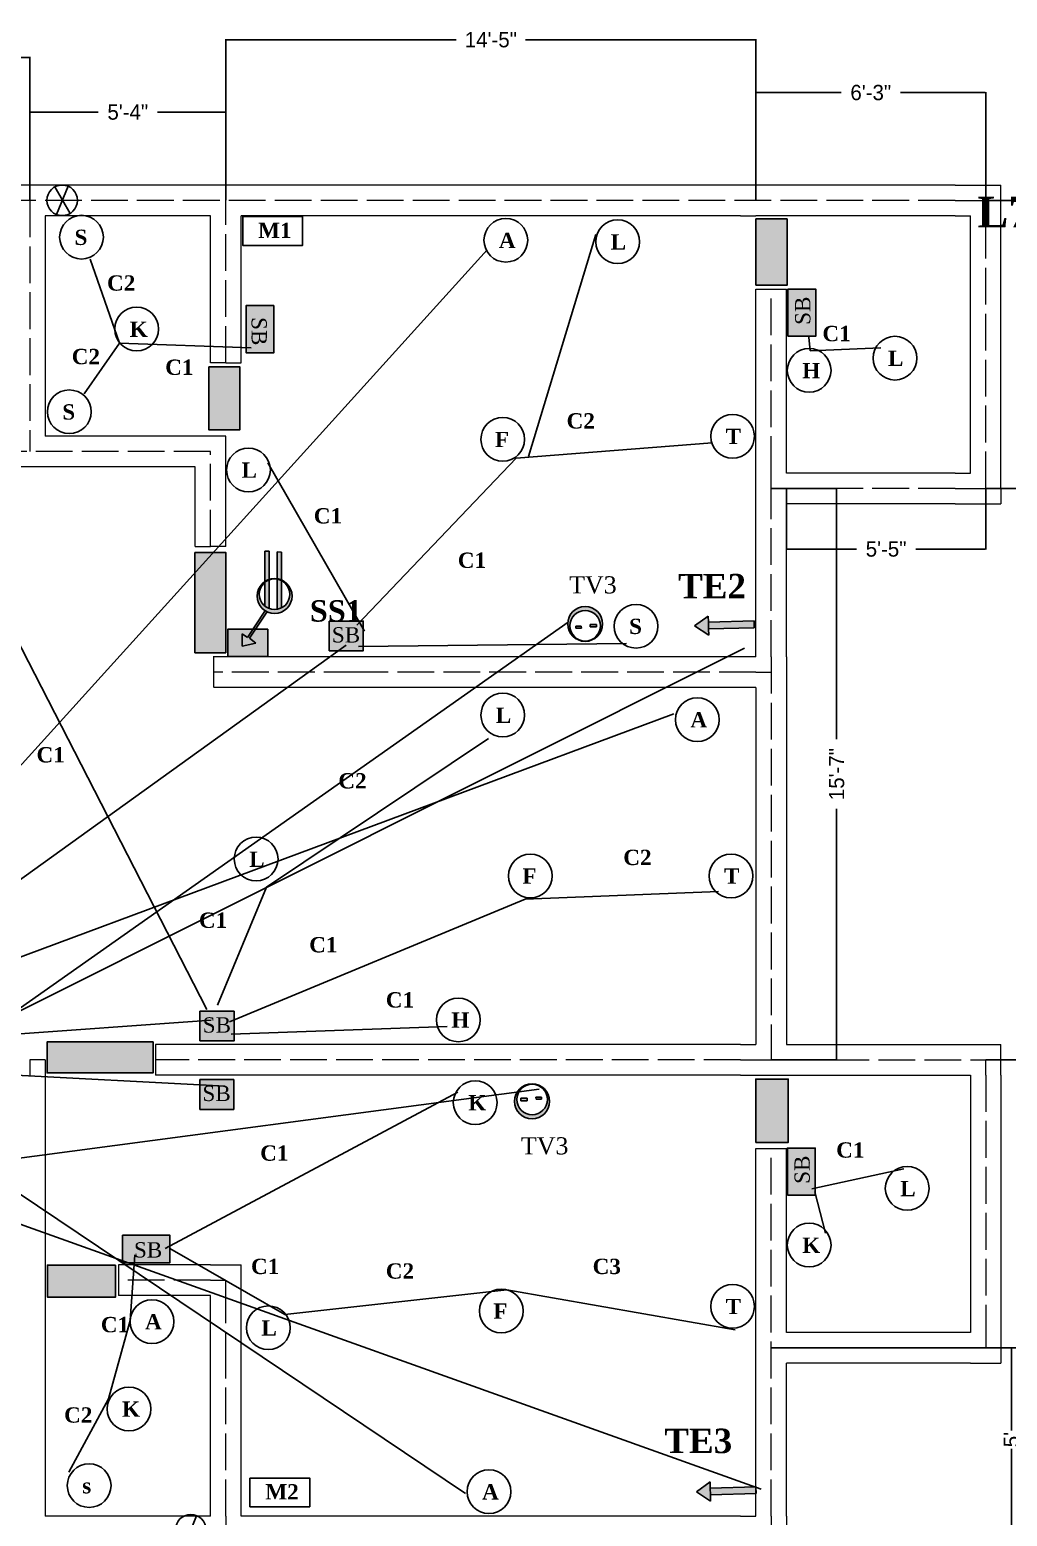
# Model space of a CAD drawing. Header units: inches. Extents: x -122 to 1455, y -263 to 499.
# Drawn here: x 707.2 to 1026.3, y 14.1 to 499.3 of the extents above; entities that cross this region are included whole.
import ezdxf

# ---------------------------------------------------------------- set-up
doc = ezdxf.new("R2010")
doc.units = ezdxf.units.IN
doc.header["$MEASUREMENT"] = 0
doc.linetypes.add('ACAD_ISO02W100', pattern=[15, 12, -3])
doc.layers.get('Defpoints').update_dxf_attribs({"lineweight": 5})
doc.layers.add('door', color=5, linetype='Continuous', lineweight=5)
doc.layers.add('wall', color=7, linetype='Continuous', lineweight=5)
doc.dimstyles.get("Standard").update_dxf_attribs({"dimtxt": 5, "dimasz": 0.18, "dimexe": 0.18, "dimexo": 0.0625, "dimgap": 0.09, "dimtad": 0, "dimdec": 0, "dimzin": 0, "dimdsep": 46, "dimlunit": 4, "dimtxsty": 'Standard', "dimcen": 0.09, "dimadec": 0, "dimazin": 0, "dimtfac": 1, "dimtdec": 0, "dimtofl": 0, "dimtmove": 0, "dimatfit": 3, "dimfxl": 1, "dimtolj": 1, "dimtzin": 0, "dimarcsym": 0})

# ---------------------------------------------------------------- blocks, each defined once
blk = doc.blocks.new('*D3')
at = {"color": 0, "lineweight": -2}
for p, q in [((637.25, 443.7), (637.25, 490.48)), ((637.43, 490.3), (661.32, 490.3)), ((707.07, 490.3), (683.17, 490.3)), ((707.25, 443.7), (707.25, 490.48))]:
    blk.add_line(p, q, dxfattribs=at)
at = {"color": 0}
for points in [[(637.43, 490.33), (637.43, 490.27), (637.25, 490.3)], [(707.07, 490.33), (707.07, 490.27), (707.25, 490.3)]]:
    blk.add_solid(points, dxfattribs=at)
at = {"layer": 'Defpoints', "color": 0}
for p in [(707.25, 490.3), (637.25, 443.64), (707.25, 443.64)]:
    blk.add_point(p, dxfattribs=at)
at = {"color": 0, "insert": (672.25, 490.3), "char_height": 5, "attachment_point": 5}
blk.add_mtext('\\A1;5\'-10"', dxfattribs=at)
blk = doc.blocks.new('*D4')
at = {"color": 0, "lineweight": -2}
for p, q in [((707.25, 443.76), (707.25, 472.63)), ((707.43, 472.45), (729.57, 472.45)), ((771.07, 472.45), (748.92, 472.45)), ((771.25, 443.7), (771.25, 472.63))]:
    blk.add_line(p, q, dxfattribs=at)
at = {"color": 0}
for points in [[(707.43, 472.48), (707.43, 472.42), (707.25, 472.45)], [(771.07, 472.48), (771.07, 472.42), (771.25, 472.45)]]:
    blk.add_solid(points, dxfattribs=at)
at = {"layer": 'Defpoints', "color": 0}
for p in [(771.25, 472.45), (707.25, 443.7), (771.25, 443.64)]:
    blk.add_point(p, dxfattribs=at)
at = {"color": 0, "insert": (739.25, 472.45), "char_height": 5, "attachment_point": 5}
blk.add_mtext('\\A1;5\'-4"', dxfattribs=at)
blk = doc.blocks.new('*D5')
at = {"color": 0, "lineweight": -2}
for p, q in [((771.25, 443.7), (771.25, 496.25)), ((771.43, 496.07), (846.41, 496.07)), ((944.07, 496.07), (869.09, 496.07)), ((944.25, 443.7), (944.25, 496.25))]:
    blk.add_line(p, q, dxfattribs=at)
at = {"color": 0}
for points in [[(771.43, 496.1), (771.43, 496.04), (771.25, 496.07)], [(944.07, 496.1), (944.07, 496.04), (944.25, 496.07)]]:
    blk.add_solid(points, dxfattribs=at)
at = {"layer": 'Defpoints', "color": 0}
for p in [(944.25, 496.07), (771.25, 443.64), (944.25, 443.64)]:
    blk.add_point(p, dxfattribs=at)
at = {"color": 0, "insert": (857.75, 496.07), "char_height": 5, "attachment_point": 5}
blk.add_mtext('\\A1;14\'-5"', dxfattribs=at)
blk = doc.blocks.new('*D6')
at = {"color": 0, "lineweight": -2}
for p, q in [((944.25, 443.76), (944.25, 479)), ((944.43, 478.82), (972.07, 478.82)), ((1019.07, 478.82), (991.42, 478.82)), ((1019.25, 443.7), (1019.25, 479))]:
    blk.add_line(p, q, dxfattribs=at)
at = {"color": 0}
for points in [[(944.43, 478.85), (944.43, 478.79), (944.25, 478.82)], [(1019.07, 478.85), (1019.07, 478.79), (1019.25, 478.82)]]:
    blk.add_solid(points, dxfattribs=at)
at = {"layer": 'Defpoints', "color": 0}
for p in [(1019.25, 478.82), (944.25, 443.7), (1019.25, 443.64)]:
    blk.add_point(p, dxfattribs=at)
at = {"color": 0, "insert": (981.75, 478.82), "char_height": 5, "attachment_point": 5}
blk.add_mtext('\\A1;6\'-3"', dxfattribs=at)
blk = doc.blocks.new('*D7')
at = {"color": 0, "lineweight": -2}
for p, q in [((1019.31, 443.64), (1067.4, 443.64)), ((1067.22, 443.46), (1067.22, 407.56)), ((1067.22, 349.82), (1067.22, 385.72)), ((1019.31, 349.64), (1067.4, 349.64))]:
    blk.add_line(p, q, dxfattribs=at)
at = {"color": 0}
for points in [[(1067.19, 443.46), (1067.25, 443.46), (1067.22, 443.64)], [(1067.19, 349.82), (1067.25, 349.82), (1067.22, 349.64)]]:
    blk.add_solid(points, dxfattribs=at)
at = {"layer": 'Defpoints', "color": 0}
for p in [(1019.25, 443.64), (1019.25, 349.64), (1067.22, 349.64)]:
    blk.add_point(p, dxfattribs=at)
at = {"color": 0, "insert": (1067.22, 396.64), "char_height": 5, "attachment_point": 5, "rotation": 90}
blk.add_mtext('\\A1;7\'-10"', dxfattribs=at)
blk = doc.blocks.new('*D8')
at = {"color": 0, "lineweight": -2}
for p, q in [((954.25, 349.58), (954.25, 329.64)), ((1019.25, 349.58), (1019.25, 329.64)), ((954.43, 329.82), (977.07, 329.82)), ((1019.07, 329.82), (996.42, 329.82))]:
    blk.add_line(p, q, dxfattribs=at)
at = {"color": 0}
for points in [[(954.43, 329.85), (954.43, 329.79), (954.25, 329.82)], [(1019.07, 329.85), (1019.07, 329.79), (1019.25, 329.82)]]:
    blk.add_solid(points, dxfattribs=at)
at = {"layer": 'Defpoints', "color": 0}
for p in [(954.25, 349.64), (1019.25, 349.64), (954.25, 329.82)]:
    blk.add_point(p, dxfattribs=at)
at = {"color": 0, "insert": (986.75, 329.82), "char_height": 5, "attachment_point": 5}
blk.add_mtext('\\A1;5\'-5"', dxfattribs=at)
blk = doc.blocks.new('*D9')
at = {"color": 0, "lineweight": -2}
for p, q in [((949.31, 349.64), (970.78, 349.64)), ((970.6, 349.46), (970.6, 267.73)), ((970.6, 163.32), (970.6, 245.05)), ((949.31, 163.14), (970.78, 163.14))]:
    blk.add_line(p, q, dxfattribs=at)
at = {"color": 0}
for points in [[(970.57, 349.46), (970.63, 349.46), (970.6, 349.64)], [(970.57, 163.32), (970.63, 163.32), (970.6, 163.14)]]:
    blk.add_solid(points, dxfattribs=at)
at = {"layer": 'Defpoints', "color": 0}
for p in [(949.25, 349.64), (949.25, 163.14), (970.6, 163.14)]:
    blk.add_point(p, dxfattribs=at)
at = {"color": 0, "insert": (970.6, 256.39), "char_height": 5, "attachment_point": 5, "rotation": 90}
blk.add_mtext('\\A1;15\'-7"', dxfattribs=at)
blk = doc.blocks.new('*D10')
at = {"color": 0, "lineweight": -2}
for p, q in [((1019.31, 163.14), (1065.35, 163.14)), ((1065.17, 162.96), (1065.17, 127.06)), ((1065.17, 69.32), (1065.17, 105.22)), ((1019.31, 69.14), (1065.35, 69.14))]:
    blk.add_line(p, q, dxfattribs=at)
at = {"color": 0}
for points in [[(1065.14, 162.96), (1065.2, 162.96), (1065.17, 163.14)], [(1065.14, 69.32), (1065.2, 69.32), (1065.17, 69.14)]]:
    blk.add_solid(points, dxfattribs=at)
at = {"layer": 'Defpoints', "color": 0}
for p in [(1019.25, 163.14), (1019.25, 69.14), (1065.17, 69.14)]:
    blk.add_point(p, dxfattribs=at)
at = {"color": 0, "insert": (1065.17, 116.14), "char_height": 5, "attachment_point": 5, "rotation": 90}
blk.add_mtext('\\A1;7\'-10"', dxfattribs=at)
blk = doc.blocks.new('*D15')
at = {"color": 0, "lineweight": -2}
for p, q in [((949.31, 69.14), (1027.84, 69.14)), ((1027.66, 68.96), (1027.66, 42.15)), ((1027.66, 9.32), (1027.66, 36.13)), ((949.31, 9.14), (1027.84, 9.14))]:
    blk.add_line(p, q, dxfattribs=at)
at = {"color": 0}
for points in [[(1027.63, 68.96), (1027.69, 68.96), (1027.66, 69.14)], [(1027.63, 9.32), (1027.69, 9.32), (1027.66, 9.14)]]:
    blk.add_solid(points, dxfattribs=at)
at = {"layer": 'Defpoints', "color": 0}
for p in [(949.25, 69.14), (949.25, 9.14), (1027.66, 9.14)]:
    blk.add_point(p, dxfattribs=at)
at = {"color": 0, "insert": (1027.66, 39.14), "char_height": 5, "attachment_point": 5, "rotation": 90}
blk.add_mtext("\\A1;5'", dxfattribs=at)

msp = doc.modelspace()

# ---------------------------------------------------------------- hatches: boundary and pattern name
h = msp.add_hatch(color=256)
h.set_gradient(color1=(32, 223, 201), color2=(121, 236, 222), one_color=1, tint=0.7, name='CYLINDER')
h.paths.add_polyline_path([(944.24, 415.95), (954.43, 415.95), (954.43, 437.62), (944.24, 437.62)])
h = msp.add_hatch(color=256)
h.set_gradient(color1=(198, 57, 120), color2=(221, 136, 174), one_color=1, tint=0.7, name='INVCYLINDER')
h.paths.add_polyline_path([(963.61, 134.28), (954.53, 134.28), (954.53, 118.88), (963.61, 118.88)])
h.paths.add_polyline_path([(963.8, 414.67), (954.72, 414.67), (954.72, 399.27), (963.8, 399.27)])
h.paths.add_polyline_path([(955.78, 402.3), (955.78, 412.96), (963.39, 412.96), (963.39, 402.3)], flags=24)
h = msp.add_hatch(color=256)
h.set_gradient(color1=(198, 57, 120), color2=(221, 136, 174), one_color=1, tint=0.7, name='INVCYLINDER')
h.paths.add_polyline_path([(786.95, 409.29), (777.86, 409.29), (777.86, 393.89), (786.95, 393.89)])
h.paths.add_polyline_path([(785.89, 406.26), (785.89, 395.6), (778.27, 395.6), (778.27, 406.26)], flags=24)
h = msp.add_hatch(color=256)
h.set_gradient(color1=(32, 223, 201), color2=(121, 236, 222), one_color=1, tint=0.7, name='CYLINDER')
h.paths.add_polyline_path([(775.78, 389.32), (765.75, 389.32), (765.75, 368.73), (775.78, 368.73)])
h = msp.add_hatch(color=256)
h.set_gradient(color1=(32, 223, 201), color2=(121, 236, 222), one_color=1, tint=0.7, name='CYLINDER')
h.paths.add_polyline_path([(761.16, 295.98), (771.22, 295.98), (771.22, 328.74), (761.16, 328.74)])
h = msp.add_hatch(color=256)
h.set_gradient(color1=(171, 49, 180), color2=(203, 95, 211), one_color=1, tint=0.6, name='CURVED')
h.paths.add_polyline_path([(788.02, 310.18, 0.074431), (789.42, 310.65), (789.42, 319.53, 0.074431), (788.02, 320)])
h.paths.add_polyline_path([(783.94, 311.27, 0.082084), (785.34, 310.44), (785.34, 319.74, 0.082084), (783.94, 318.91)])
h.paths.add_polyline_path([(783.94, 319.19, -0.068777), (785.34, 319.88), (785.34, 329.14), (783.94, 329.14)])
h.paths.add_polyline_path([(789.42, 328.77), (788.02, 328.96), (788.02, 320.11, -0.064124), (789.42, 319.7)])
h = msp.add_hatch(color=256)
h.set_gradient(color1=(89, 153, 104), color2=(126, 180, 139), one_color=1, tint=0.6, name='CURVED')
h.paths.add_polyline_path([(792.85, 314.47, 1), (781.44, 314.47, 1)])
h.paths.add_polyline_path([(782.16, 315.09, -1), (792.14, 315.09, -1)], flags=16)
h = msp.add_hatch(color=256)
h.set_gradient(color1=(198, 57, 120), color2=(221, 136, 174), one_color=1, tint=0.7, name='INVCYLINDER')
h.paths.add_polyline_path([(816.09, 306.31), (804.97, 306.31), (804.97, 296.61), (816.09, 296.61)])
h.paths.add_polyline_path([(796.9, 314.89), (815.77, 314.89), (815.77, 304.21), (796.9, 304.21)], flags=9)
h.paths.add_polyline_path([(805.14, 305.58), (815.81, 305.58), (815.81, 297.97), (805.14, 297.97)], flags=24)
h = msp.add_hatch(color=256)
h.set_gradient(color1=(89, 153, 104), color2=(126, 180, 139), one_color=1, tint=0.6, name='CURVED')
h.paths.add_polyline_path([(882.82, 305.41, 1), (894.23, 305.41, 1)])
h.paths.add_polyline_path([(893.52, 304.79, -1), (883.54, 304.79, -1)], flags=16)
h = msp.add_hatch(color=256)
h.set_gradient(color1=(153, 114, 76), color2=(171, 128, 84), one_color=1, tint=0.5, name='INVCYLINDER')
h.paths.add_polyline_path([(781.06, 299.16), (778.96, 300.72), (784.58, 309.28), (784.64, 309.35, -0.02701), (784.1, 309.65), (783.98, 309.54), (778.35, 300.98), (776.59, 302.18), (776.59, 298.12)])
h = msp.add_hatch(color=256)
h.set_gradient(color1=(47, 162, 26), color2=(102, 226, 80), one_color=1, tint=0.6, name='CURVED')
h.paths.add_polyline_path([(781.06, 299.16), (778.96, 300.72), (780.9, 303.67), (780.12, 303.67), (778.35, 300.98), (776.59, 302.18), (776.59, 298.12)])
h.paths.add_polyline_path([(780.12, 303.67), (780.9, 303.67), (784.58, 309.28), (784.64, 309.35, -0.02701), (784.1, 309.65), (783.98, 309.54)])
h = msp.add_hatch(color=256)
h.set_gradient(color1=(255, 255, 255), color2=(230, 230, 230), one_color=1, tint=0.9, name='INVCYLINDER')
h.paths.add_polyline_path([(943.74, 304.15), (943.68, 306.37), (928.76, 305.97), (928.83, 303.74)])
h.paths.add_polyline_path([(924.24, 304.72), (928.88, 301.74), (928.83, 303.74), (928.76, 305.97), (928.71, 307.96)])
h = msp.add_hatch(color=256)
h.set_gradient(color1=(100, 112, 130), color2=(140, 150, 166), one_color=1, tint=0.6, name='CURVED')
h.paths.add_polyline_path([(776.59, 302.18), (778.35, 300.98), (780.12, 303.67), (771.89, 303.67), (771.89, 294.74), (784.92, 294.74), (784.92, 303.67), (780.9, 303.67), (778.96, 300.72), (781.06, 299.16), (776.59, 298.12)])
h = msp.add_hatch(color=256)
h.set_gradient(color1=(153, 114, 76), color2=(205, 179, 152), one_color=1, tint=0.7, name='CURVED')
h.paths.add_polyline_path([(776.59, 298.12), (776.59, 302.18), (778.35, 300.98), (780.12, 303.67), (771.89, 303.67), (771.89, 294.74), (784.92, 294.74), (784.92, 303.67), (780.9, 303.67), (778.96, 300.72), (781.06, 299.16)])
h = msp.add_hatch(color=256)
h.set_gradient(color1=(57, 28, 202), color2=(101, 75, 231), one_color=1, tint=0.6, name='CURVED')
h.paths.add_polyline_path([(885.47, 304.69), (885.47, 304.04), (887.34, 304.04), (887.23, 304.69)])
h.paths.add_polyline_path([(892.2, 304.41), (892.25, 305.24), (890.14, 305.24), (890.14, 304.41)])
h = msp.add_hatch(color=256)
h.set_gradient(color1=(49, 209, 21), color2=(94, 237, 69), one_color=1, tint=0.6, name='CURVED')
h.paths.add_polyline_path([(887.34, 304.04), (887.23, 304.69), (885.47, 304.69), (885.47, 304.04)])
h.paths.add_polyline_path([(892.2, 304.41), (892.25, 305.24), (890.14, 305.24), (890.14, 304.41)])
h = msp.add_hatch(color=256)
h.set_gradient(color1=(198, 57, 120), color2=(221, 136, 174), one_color=1, tint=0.7, name='INVCYLINDER')
h.paths.add_polyline_path([(762.81, 178.97), (762.81, 169.27), (773.94, 169.27), (773.94, 178.97)])
h.paths.add_polyline_path([(773.85, 156.64), (762.73, 156.64), (762.73, 146.93), (773.85, 146.93)])
h.paths.add_polyline_path([(762.99, 178.24), (773.66, 178.24), (773.66, 170.63), (762.99, 170.63)], flags=24)
h.paths.add_polyline_path([(762.9, 155.91), (773.57, 155.91), (773.57, 148.3), (762.9, 148.3)], flags=24)
h = msp.add_hatch(color=256)
h.set_gradient(color1=(32, 223, 201), color2=(121, 236, 222), one_color=1, tint=0.7, name='CYLINDER')
h.paths.add_polyline_path([(747.48, 158.86), (747.48, 168.96), (712.89, 168.96), (712.89, 158.86)])
h = msp.add_hatch(color=256)
h.set_gradient(color1=(32, 223, 201), color2=(121, 236, 222), one_color=1, tint=0.7, name='CYLINDER')
h.paths.add_polyline_path([(944.18, 136.13), (954.82, 136.13), (954.82, 156.83), (944.18, 156.83)])
h = msp.add_hatch(color=256)
h.set_gradient(color1=(89, 153, 104), color2=(126, 180, 139), one_color=1, tint=0.6, name='CURVED')
h.paths.add_polyline_path([(876.91, 149.55, 1), (865.5, 149.55, 1)])
h.paths.add_polyline_path([(866.22, 150.17, -1), (876.2, 150.17, -1)], flags=16)
h = msp.add_hatch(color=256)
h.set_gradient(color1=(57, 28, 202), color2=(101, 75, 231), one_color=1, tint=0.6, name='CURVED')
h.paths.add_polyline_path([(874.27, 150.27), (874.27, 150.93), (872.4, 150.93), (872.5, 150.27)])
h.paths.add_polyline_path([(867.54, 150.55), (867.49, 149.73), (869.59, 149.73), (869.59, 150.55)])
h = msp.add_hatch(color=256)
h.set_gradient(color1=(49, 209, 21), color2=(94, 237, 69), one_color=1, tint=0.6, name='CURVED')
h.paths.add_polyline_path([(872.4, 150.93), (872.5, 150.27), (874.27, 150.27), (874.27, 150.93)])
h.paths.add_polyline_path([(867.54, 150.55), (867.49, 149.73), (869.59, 149.73), (869.59, 150.55)])
h = msp.add_hatch(color=256)
h.set_gradient(color1=(198, 57, 120), color2=(221, 136, 174), one_color=1, tint=0.7, name='INVCYLINDER')
h.paths.add_polyline_path([(737.52, 96.81), (752.92, 96.81), (752.92, 105.89), (737.52, 105.89)])
h.paths.add_polyline_path([(740.55, 104.83), (751.21, 104.83), (751.21, 97.22), (740.55, 97.22)], flags=24)
h = msp.add_hatch(color=256)
h.set_gradient(color1=(32, 223, 201), color2=(121, 236, 222), one_color=1, tint=0.7, name='CYLINDER')
h.paths.add_polyline_path([(713.02, 96.13), (713.02, 85.67), (735.28, 85.67), (735.28, 96.13)])
h = msp.add_hatch(color=256)
h.set_gradient(color1=(255, 255, 255), color2=(230, 230, 230), one_color=1, tint=0.9, name='INVCYLINDER')
h.paths.add_polyline_path([(944.32, 21.5), (944.26, 23.73), (929.34, 23.32), (929.4, 21.1)])
h.paths.add_polyline_path([(924.82, 22.08), (929.46, 19.1), (929.4, 21.1), (929.34, 23.32), (929.29, 25.32)])

# ---------------------------------------------------------------- linework, layer by layer
for p, q in [((715.48, 448.05), (720.44, 439.4)), ((719.74, 448.27), (716, 439.03)), ((785.34, 329.14), (783.94, 329.14)), ((783.94, 329.14), (783.94, 311.27)), ((785.34, 310.44), (785.34, 329.14)), ((788.02, 310.18), (788.02, 328.96)), ((788.02, 328.96), (789.42, 328.77)), ((789.42, 310.65), (789.42, 328.77)), ((778.35, 300.98), (783.98, 309.54)), ((784.58, 309.28), (778.96, 300.72)), ((783.98, 309.54), (784.1, 309.65)), ((784.58, 309.28), (784.64, 309.35)), ((784.58, 309.28), (784.58, 309.28)), ((804.97, 306.31), (804.97, 296.61)), ((924.24, 304.72), (928.71, 307.96)), ((928.76, 305.97), (928.71, 307.96)), ((776.59, 298.12), (776.59, 302.18)), ((776.59, 302.18), (778.35, 300.98)), ((885.47, 304.04), (885.47, 304.69)), ((885.47, 304.69), (887.23, 304.69)), ((885.47, 304.04), (887.34, 304.04)), ((887.23, 304.69), (887.34, 304.04)), ((890.14, 304.41), (890.14, 305.24)), ((890.14, 305.24), (892.25, 305.24)), ((890.14, 304.41), (892.2, 304.41)), ((892.25, 305.24), (892.2, 304.41)), ((928.88, 301.74), (924.24, 304.72)), ((928.83, 303.74), (928.88, 301.74)), ((781.06, 299.16), (776.59, 298.12)), ((778.96, 300.72), (781.06, 299.16)), ((762.81, 178.97), (762.81, 169.27)), ((762.73, 156.64), (762.73, 146.93)), ((867.49, 149.73), (867.54, 150.55)), ((869.59, 150.55), (867.54, 150.55)), ((869.59, 150.55), (869.59, 149.73)), ((874.27, 150.93), (872.4, 150.93)), ((872.5, 150.27), (872.4, 150.93)), ((874.27, 150.93), (874.27, 150.27)), ((869.59, 149.73), (867.49, 149.73)), ((874.27, 150.27), (872.5, 150.27)), ((924.82, 22.08), (929.29, 25.32)), ((929.34, 23.32), (929.29, 25.32)), ((929.46, 19.1), (924.82, 22.08)), ((929.4, 21.1), (929.46, 19.1)), ((761.72, 14.3), (757.97, 5.06))]:
    msp.add_line(p, q)
at = {"color": 1}
for p, q in [((870, 360), (892, 432.5)), ((736.5, 397), (727, 424.5)), ((725, 380.5), (736.5, 397)), ((779.5, 395.5), (736.5, 397)), ((962, 394.5), (985, 395.5)), ((866, 359.5), (930, 364.5)), ((814, 305), (866, 359.5)), ((816.5, 303), (785, 358)), ((765, 179.5), (702.5, 301.5)), ((810.5, 298.5), (626.5, 166)), ((814.5, 298), (902, 299)), ((784.5, 219.5), (857, 268)), ((768.5, 181), (784.5, 219.5)), ((772.5, 175.5), (869, 215.5)), ((869, 215.5), (932, 218)), ((766.5, 176), (625.5, 166)), ((771, 154.5), (630.5, 162)), ((751.5, 101.5), (847, 152.5)), ((962.5, 121), (992.5, 127.5)), ((963.5, 120), (967, 106.5)), ((741.5, 99.5), (740, 78)), ((753, 101.5), (790.5, 80)), ((790.5, 80), (863, 88)), ((863, 88), (937.5, 75)), ((740, 78), (733, 52.5)), ((733, 52.5), (720, 28.5))]:
    msp.add_line(p, q, dxfattribs=at)
at = {"color": 92}
for p, q in [((623.5, 170), (856.5, 427.5)), ((961.5, 399), (962, 394.5)), ((736.5, 397), (725, 380.5)), ((632.5, 170), (917.5, 276)), ((628.5, 170), (849.5, 21.5)), ((773, 171.5), (843.5, 174))]:
    msp.add_line(p, q, dxfattribs=at)
at = {"color": 6}
for p, q in [((626, 125), (883, 306)), ((628, 121), (873.5, 153.5))]:
    msp.add_line(p, q, dxfattribs=at)
at = {"color": 5}
for p, q in [((629, 141.5), (940.5, 297.5)), ((627, 137), (946, 23))]:
    msp.add_line(p, q, dxfattribs=at)
for points in [[(776.75, 438.35), (796.29, 438.35), (796.29, 428.97), (776.75, 428.97)], [(944.24, 415.95), (954.43, 415.95), (954.43, 437.62), (944.24, 437.62)], [(954.72, 399.27), (954.72, 414.67), (963.8, 414.67), (963.8, 399.27)], [(786.95, 409.29), (786.95, 393.89), (777.86, 393.89), (777.86, 409.29)], [(765.75, 389.32), (775.78, 389.32), (775.78, 368.73), (765.75, 368.73)], [(761.16, 328.74), (771.22, 328.74), (771.22, 295.98), (761.16, 295.98)], [(943.74, 304.15), (928.83, 303.74), (928.76, 305.97), (943.68, 306.37)], [(784.92, 294.74), (771.89, 294.74), (771.89, 303.67), (784.92, 303.67)], [(747.48, 168.96), (712.89, 168.96), (712.89, 158.86), (747.48, 158.86)], [(944.18, 136.13), (954.82, 136.13), (954.82, 156.83), (944.18, 156.83)], [(954.53, 118.88), (954.53, 134.28), (963.61, 134.28), (963.61, 118.88)], [(737.52, 105.89), (752.92, 105.89), (752.92, 96.81), (737.52, 96.81)], [(735.28, 96.13), (713.02, 96.13), (713.02, 85.67), (735.28, 85.67)], [(779.1, 26.59), (798.64, 26.59), (798.64, 17.21), (779.1, 17.21)], [(944.32, 21.5), (929.4, 21.1), (929.34, 23.32), (944.26, 23.73)]]:
    msp.add_lwpolyline(points, close=True)
for points in [[(804.97, 306.31), (816.09, 306.31), (816.09, 296.61), (804.97, 296.61)], [(762.81, 178.97), (773.94, 178.97), (773.94, 169.27), (762.81, 169.27)], [(762.73, 156.64), (773.85, 156.64), (773.85, 146.93), (762.73, 146.93)]]:
    msp.add_lwpolyline(points)
for centre, radius in [((717.84, 443.66), 4.99), ((724.14, 431.64), 7.14), ((862.64, 430.64), 7.14), ((899.14, 430.14), 7.14), ((742.14, 401.64), 7.14), ((989.64, 392.14), 7.14), ((961.64, 388.14), 7.14), ((720.14, 374.64), 7.14), ((936.64, 366.64), 7.14), ((861.64, 365.64), 7.14), ((778.64, 355.64), 7.14), ((787.15, 314.47), 5.71), ((787.15, 315.09), 4.99), ((888.53, 305.41), 5.71), ((905.14, 304.64), 7.14), ((888.53, 304.79), 4.99), ((861.64, 275.64), 7.14), ((925.14, 274.14), 7.14), ((781.14, 228.64), 7.14), ((870.64, 223.14), 7.14), ((936.14, 223.14), 7.14), ((847.14, 176.14), 7.14), ((852.64, 149.14), 7.14), ((871.21, 149.55), 5.71), ((871.21, 150.17), 4.99), ((993.64, 121.14), 7.14), ((961.64, 102.64), 7.14), ((861.14, 81.14), 7.14), ((936.64, 82.64), 7.14), ((747.14, 77.64), 7.14), ((785.14, 75.64), 7.14), ((739.64, 49.14), 7.14), ((726.64, 24.14), 7.14), ((857.14, 22.14), 7.14), ((759.82, 9.7), 4.99)]:
    msp.add_circle(centre, radius)
at = {"layer": 'door', "color": 0}
for p, q in [((1009.25, 448.64), (1024.25, 448.64)), ((1024.25, 443.64), (1024.25, 448.64)), ((939.25, 438.64), (944.25, 438.64)), ((1009.25, 438.64), (1014.25, 438.64)), ((944.25, 354.64), (944.25, 414.64)), ((944.25, 414.64), (954.25, 414.64)), ((954.25, 354.64), (954.25, 414.64)), ((771.25, 390.64), (776.25, 390.64)), ((1009.25, 354.64), (1014.25, 354.64)), ((1024.25, 349.64), (1024.25, 344.64)), ((1009.25, 344.64), (1024.25, 344.64)), ((761.25, 330.64), (766.25, 330.64)), ((767.25, 294.82), (767.25, 284.82)), ((815.25, 294.64), (767.25, 294.64)), ((944.25, 294.64), (815.25, 294.64)), ((949.25, 294.64), (949.25, 289.64)), ((954.25, 294.64), (954.25, 284.64)), ((954.25, 294.64), (954.25, 168.14)), ((815.25, 284.64), (767.25, 284.64)), ((944.25, 284.64), (815.25, 284.64)), ((944.25, 284.64), (944.25, 168.14)), ((748.25, 168.14), (748.25, 158.14)), ((939.25, 168.14), (944.25, 168.14)), ((954.25, 168.14), (1014.25, 168.14)), ((1014.25, 168.14), (1024.25, 168.14)), ((1024.25, 158.14), (1024.25, 168.14)), ((939.25, 158.14), (944.25, 158.14)), ((944.25, 158.14), (954.25, 158.14)), ((954.25, 158.14), (1014.25, 158.14)), ((1014.25, 158.14), (1014.25, 74.14)), ((1024.25, 158.14), (1024.25, 74.14)), ((944.25, 74.14), (944.25, 134.14)), ((944.25, 134.14), (954.25, 134.14)), ((954.25, 74.14), (954.25, 134.14)), ((712.25, 96.14), (712.25, 86.14)), ((766.25, 96.14), (736.25, 96.14)), ((736.25, 96.14), (736.25, 86.14)), ((766.25, 96.14), (776.25, 96.14)), ((776.25, 62.14), (776.25, 96.14)), ((766.25, 86.14), (736.25, 86.14)), ((766.25, 62.14), (766.25, 86.14)), ((1014.25, 74.14), (954.25, 74.14)), ((1024.25, 74.14), (1024.25, 64.14)), ((1014.25, 64.14), (954.25, 64.14)), ((1014.25, 64.14), (1024.25, 64.14)), ((939.25, 14.14), (944.25, 14.14)), ((954.25, 14.14), (954.25, 4.14))]:
    msp.add_line(p, q, dxfattribs=at)
at = {"layer": 'door', "color": 0, "linetype": 'ACAD_ISO02W100'}
for p, q in [((1009.25, 443.64), (1019.25, 443.64)), ((949.25, 354.64), (949.25, 414.64)), ((949.25, 349.64), (949.25, 354.64)), ((954.25, 349.64), (949.25, 349.64)), ((1009.25, 349.64), (1019.25, 349.64)), ((949.25, 294.64), (949.25, 163.14)), ((815.25, 289.64), (767.25, 289.64)), ((944.25, 289.64), (815.25, 289.64)), ((944.25, 289.64), (949.25, 289.64)), ((939.25, 163.14), (944.25, 163.14)), ((944.25, 163.14), (949.25, 163.14)), ((949.25, 163.14), (954.25, 163.14)), ((954.25, 163.14), (1014.25, 163.14)), ((1014.25, 163.14), (1019.25, 163.14)), ((1019.25, 158.14), (1019.25, 163.14)), ((1019.25, 158.14), (1019.25, 74.14)), ((949.25, 74.14), (949.25, 134.14)), ((766.25, 91.14), (736.25, 91.14)), ((766.25, 91.14), (771.25, 91.14)), ((771.25, 62.14), (771.25, 91.14)), ((1019.25, 74.14), (1019.25, 69.14)), ((954.25, 69.14), (949.25, 69.14)), ((1014.25, 69.14), (954.25, 69.14)), ((1014.25, 69.14), (1019.25, 69.14)), ((771.25, 14.14), (771.25, 9.14)), ((949.25, 14.14), (949.25, 9.14))]:
    msp.add_line(p, q, dxfattribs=at)
at = {"layer": 'wall'}
for p, q in [((1009.25, 448.64), (457.25, 448.64)), ((1024.25, 349.64), (1024.25, 443.64)), ((766.25, 438.64), (712.25, 438.64)), ((712.25, 438.64), (712.25, 366.64)), ((766.25, 390.64), (766.25, 438.64)), ((776.25, 390.64), (776.25, 438.64)), ((939.25, 438.64), (776.25, 438.64)), ((1009.25, 438.64), (944.25, 438.64)), ((1014.25, 354.64), (1014.25, 438.64)), ((771.25, 390.64), (766.25, 390.64)), ((771.25, 366.64), (712.25, 366.64)), ((771.25, 330.64), (771.25, 366.64)), ((761.25, 356.64), (671.25, 356.64)), ((761.25, 330.64), (761.25, 356.64)), ((944.25, 327.64), (944.25, 354.64)), ((944.25, 294.64), (944.25, 354.64)), ((1009.25, 354.64), (954.25, 354.64)), ((954.25, 294.64), (954.25, 344.64)), ((1009.25, 344.64), (954.25, 344.64)), ((771.25, 330.64), (766.25, 330.64)), ((939.25, 168.14), (748.25, 168.14)), ((712.25, 163.14), (707.25, 163.14)), ((707.25, 163.14), (707.25, 158.14)), ((712.25, 163.14), (712.25, 96.14)), ((939.25, 158.14), (748.25, 158.14)), ((771.25, 86.14), (771.25, 91.14)), ((712.25, 86.14), (712.25, 14.14)), ((944.25, 47.14), (944.25, 74.14)), ((944.25, 14.14), (944.25, 74.14)), ((944.25, 14.14), (944.25, 74.14)), ((954.25, 14.14), (954.25, 64.14)), ((766.25, 14.14), (766.25, 62.14)), ((776.25, 14.14), (776.25, 62.14)), ((766.25, 14.14), (712.25, 14.14)), ((939.25, 14.14), (776.25, 14.14))]:
    msp.add_line(p, q, dxfattribs=at)
at = {"layer": 'wall', "color": 0, "linetype": 'ACAD_ISO02W100'}
for p, q in [((1009.25, 443.64), (457.25, 443.64)), ((707.25, 443.64), (707.25, 361.64)), ((771.25, 390.64), (771.25, 443.64)), ((1019.25, 349.64), (1019.25, 443.64)), ((766.25, 361.64), (671.25, 361.64)), ((766.25, 330.64), (766.25, 361.64)), ((949.25, 294.64), (949.25, 349.64)), ((1009.25, 349.64), (954.25, 349.64)), ((939.25, 163.14), (748.25, 163.14)), ((949.25, 14.14), (949.25, 74.14)), ((771.25, 14.14), (771.25, 62.14))]:
    msp.add_line(p, q, dxfattribs=at)

# ---------------------------------------------------------------- texts
at = {"attachment_point": 1}
for s, insert, char_height in [('{\\fTimes New Roman|b1|i0|c0|p18;L7}', (1016.55, 444.82), 10), ('{\\fTimes New Roman|b1|i0|c0|p18;S}', (721.87, 434.09), 5), ('{\\fTimes New Roman|b1|i0|c0|p18;M1}', (781.8, 436.36), 5), ('{\\fTimes New Roman|b1|i0|c0|p18;A}', (860.37, 433.09), 5), ('{\\fTimes New Roman|b1|i0|c0|p18;L}', (896.87, 432.59), 5), ('{\\fTimes New Roman|b1|i0|c0|p18;C2}', (732.47, 419.18), 5), ('{\\fTimes New Roman|b1|i0|c0|p18;K}', (739.87, 404.09), 5), ('{\\fTimes New Roman|b1|i0|c0|p18;C1}', (965.97, 402.68), 5), ('{\\fTimes New Roman|b1|i0|c0|p18;C2}', (720.97, 395.18), 5), ('{\\fTimes New Roman|b1|i0|c0|p18;L}', (987.37, 394.59), 5), ('{\\fTimes New Roman|b1|i0|c0|p18;C1}', (751.47, 391.68), 5), ('{\\fTimes New Roman|b1|i0|c0|p18;H}', (959.37, 390.59), 5), ('{\\fTimes New Roman|b1|i0|c0|p18;S}', (717.87, 377.09), 5), ('{\\fTimes New Roman|b1|i0|c0|p18;C2}', (882.47, 374.18), 5), ('{\\fTimes New Roman|b1|i0|c0|p18;T}', (934.37, 369.09), 5), ('{\\fTimes New Roman|b1|i0|c0|p18;F}', (859.06, 368.09), 5), ('{\\fTimes New Roman|b1|i0|c0|p18;L}', (776.37, 358.09), 5), ('{\\fTimes New Roman|b1|i0|c0|p18;C1}', (799.97, 343.18), 5), ('{\\fTimes New Roman|b1|i0|c0|p18;C1}', (846.97, 328.68), 5), ('{\\fTimes New Roman|b0|i0|c0|p18;TV3}', (883.31, 320.95), 5.6), ('{\\fTimes New Roman|b1|i0|c0|p18;TE2}', (918.86, 321.73), 8), ('{\\fTimes New Roman|b1|i0|c0|p18;SS1}', (798.65, 313.14), 7), ('{\\fTimes New Roman|b1|i0|c0|p18;S}', (902.87, 307.09), 5), ('{\\fTimes New Roman|b1|i0|c0|p18;L}', (859.37, 278.09), 5), ('{\\fTimes New Roman|b1|i0|c0|p18;A}', (922.87, 276.59), 5), ('{\\fTimes New Roman|b1|i0|c0|p18;C1}', (709.47, 265.18), 5), ('{\\fTimes New Roman|b1|i0|c0|p18;C2}', (807.97, 256.68), 5), ('{\\fTimes New Roman|b1|i0|c0|p18;L}', (778.87, 231.09), 5), ('{\\fTimes New Roman|b1|i0|c0|p18;C2}', (900.97, 231.68), 5), ('{\\fTimes New Roman|b1|i0|c0|p18;F}', (868.06, 225.59), 5), ('{\\fTimes New Roman|b1|i0|c0|p18;T}', (933.87, 225.59), 5), ('{\\fTimes New Roman|b1|i0|c0|p18;C1}', (762.47, 211.18), 5), ('{\\fTimes New Roman|b1|i0|c0|p18;C1}', (798.47, 203.18), 5), ('{\\fTimes New Roman|b1|i0|c0|p18;C1}', (823.47, 185.18), 5), ('{\\fTimes New Roman|b1|i0|c0|p18;H}', (844.87, 178.59), 5), ('{\\fTimes New Roman|b1|i0|c0|p18;K}', (850.37, 151.59), 5), ('{\\fTimes New Roman|b0|i0|c0|p18;TV3}', (867.57, 137.84), 5.6), ('{\\fTimes New Roman|b1|i0|c0|p18;C1}', (970.47, 136.18), 5), ('{\\fTimes New Roman|b1|i0|c0|p18;C1}', (782.47, 135.18), 5), ('{\\fTimes New Roman|b1|i0|c0|p18;L}', (991.37, 123.59), 5), ('{\\fTimes New Roman|b1|i0|c0|p18;K}', (959.37, 105.09), 5), ('{\\fTimes New Roman|b1|i0|c0|p18;C1}', (779.47, 98.18), 5), ('{\\fTimes New Roman|b1|i0|c0|p18;C3}', (890.97, 98.18), 5), ('{\\fTimes New Roman|b1|i0|c0|p18;C2}', (823.47, 96.68), 5), ('{\\fTimes New Roman|b1|i0|c0|p18;F}', (858.56, 83.59), 5), ('{\\fTimes New Roman|b1|i0|c0|p18;T}', (934.37, 85.09), 5), ('{\\fTimes New Roman|b1|i0|c0|p18;C1}', (730.47, 79.18), 5), ('{\\fTimes New Roman|b1|i0|c0|p18;A}', (744.87, 80.09), 5), ('{\\fTimes New Roman|b1|i0|c0|p18;L}', (782.87, 78.09), 5), ('{\\fTimes New Roman|b1|i0|c0|p18;C2}', (718.47, 49.68), 5), ('{\\fTimes New Roman|b1|i0|c0|p18;K}', (737.37, 51.59), 5), ('{\\fTimes New Roman|b1|i0|c0|p18;TE3}', (914.36, 42.73), 8), ('{\\fTimes New Roman|b1|i0|c0|p18;s}', (724.37, 26.59), 5), ('{\\fTimes New Roman|b1|i0|c0|p18;M2}', (784.15, 24.6), 5), ('{\\fTimes New Roman|b1|i0|c0|p18;A}', (854.87, 24.59), 5)]:
    msp.add_mtext(s, dxfattribs=dict(at, insert=insert, char_height=char_height))
at = {"char_height": 5, "width": 15.3928, "attachment_point": 2}
for insert, rotation in [((957.03, 407.63), 90), ((784.64, 400.93), 270), ((956.84, 127.24), 90)]:
    msp.add_mtext('{\\fTimes New Roman|b0|i0|c0|p18;SB}', dxfattribs=dict(at, insert=insert, rotation=rotation))
for insert in [(810.47, 304.33), (768.32, 176.99), (768.23, 154.66), (745.88, 103.58)]:
    msp.add_mtext('{\\fTimes New Roman|b0|i0|c0|p18;SB}', dxfattribs=dict(at, insert=insert))

# ---------------------------------------------------------------- dimensions: what is measured, and where the dimension line sits
for base, p1, p2, picture, middle in [((944.25, 496.07), (771.25, 443.64), (944.25, 443.64), '*D5', (857.75, 496.07)), ((707.25, 490.3), (637.25, 443.64), (707.25, 443.64), '*D3', (672.25, 490.3)), ((1019.25, 478.82), (944.25, 443.7), (1019.25, 443.64), '*D6', (981.75, 478.82)), ((771.25, 472.45), (707.25, 443.7), (771.25, 443.64), '*D4', (739.25, 472.45)), ((954.25, 329.82), (1019.25, 349.64), (954.25, 349.64), '*D8', (986.75, 329.82))]:
    dim = msp.add_linear_dim(base=base, p1=p1, p2=p2, dimstyle='Standard')
    dim.commit()
    dim.dimension.update_dxf_attribs({"geometry": picture, "text_midpoint": middle})
for base, p1, p2, picture, middle in [((1067.22, 349.64), (1019.25, 443.64), (1019.25, 349.64), '*D7', (1067.22, 396.64)), ((970.60214135, 163.13952824), (949.24736523, 349.63952824), (949.24736523, 163.13952824), '*D9', (970.60214135, 256.38952824)), ((1065.17, 69.14), (1019.25, 163.14), (1019.25, 69.14), '*D10', (1065.17, 116.14)), ((1027.66, 9.14), (949.25, 69.14), (949.25, 9.14), '*D15', (1027.66, 39.14))]:
    dim = msp.add_linear_dim(base=base, p1=p1, p2=p2, angle=90, dimstyle='Standard')
    dim.commit()
    dim.dimension.update_dxf_attribs({"geometry": picture, "text_midpoint": middle})

doc.saveas('drawing.dxf')
